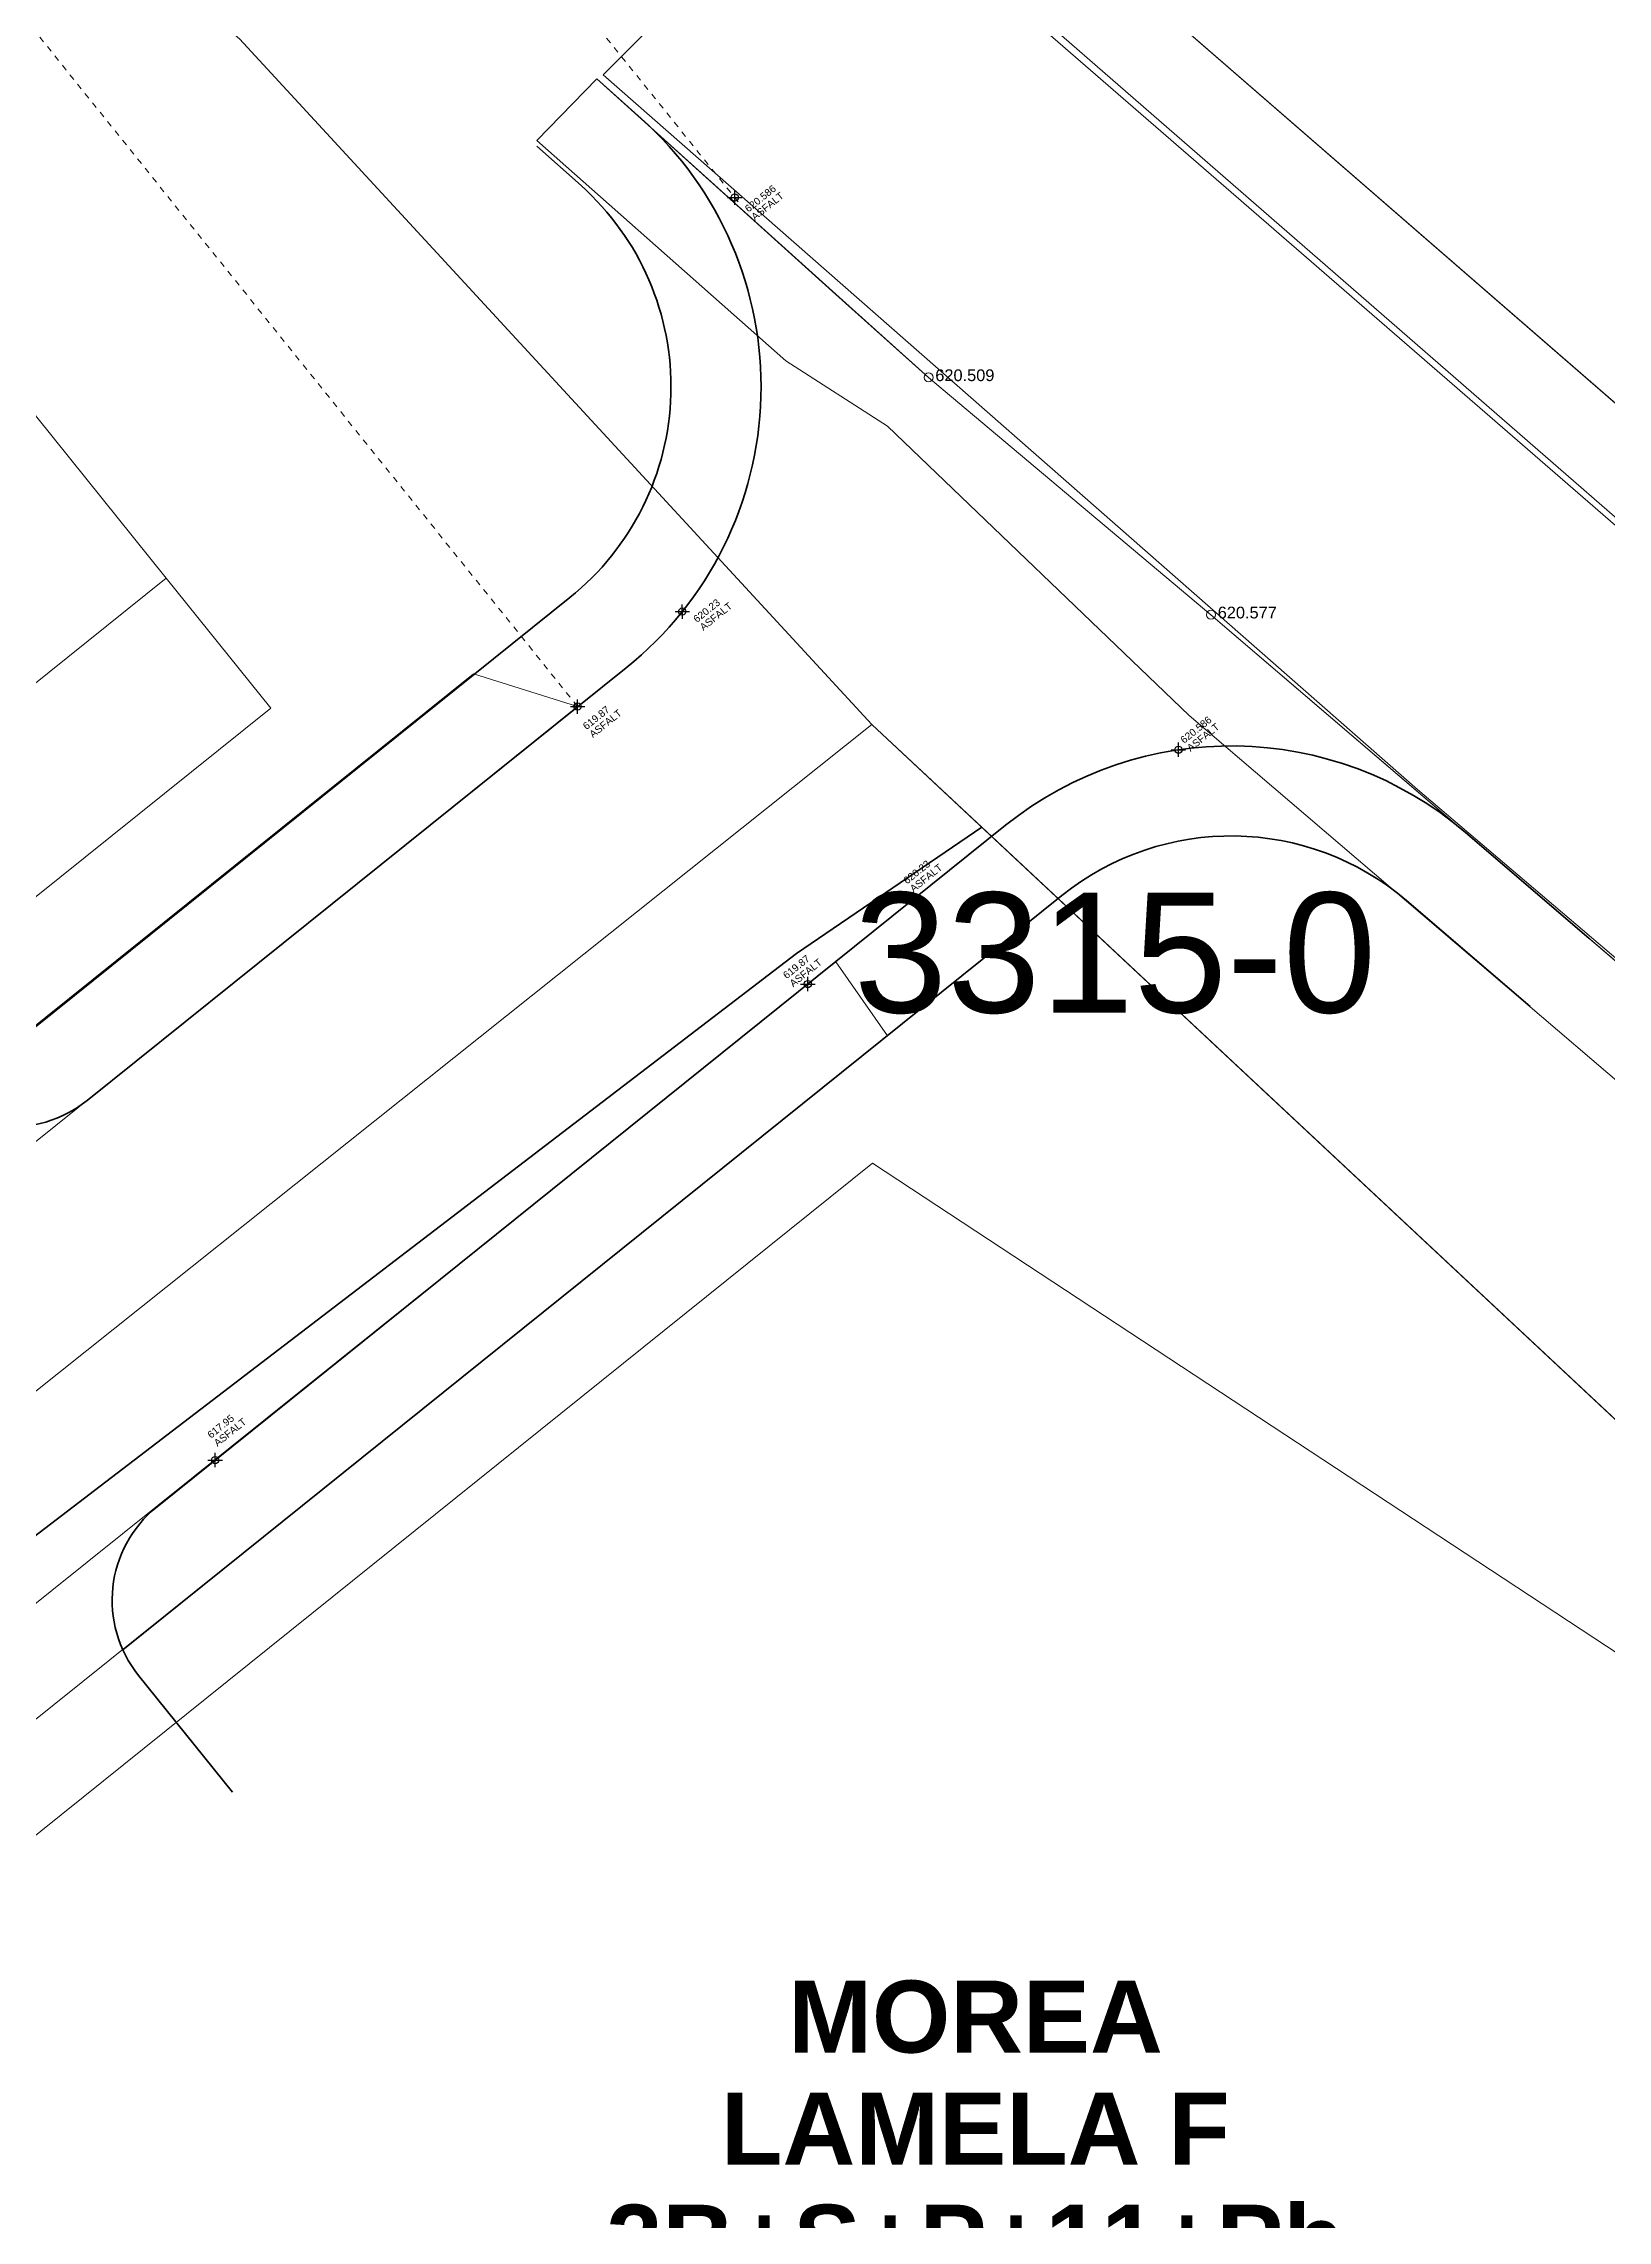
# Model space of a CAD drawing. Header units: metres. Extents: x 7511886 to 7512132, y 4692231 to 4692550.
# Drawn here: x 7511970.23 to 7511996.27, y 4692332.04 to 4692368.31 of the extents above; entities that cross this region are included whole.
import ezdxf

# ---------------------------------------------------------------- set-up
doc = ezdxf.new("R2010")
doc.units = ezdxf.units.M
doc.linetypes.add('DASHED', pattern=[0.75, 0.5, -0.25])
for name, color, linetype, lineweight in [('A - Rrugë_Pen_No__6', 5, 'Continuous', 35), ('A- Ndertesat_Pen_No__101', 252, 'Continuous', 13), ('Asfallt', 97, 'Continuous', 0), ('Drawing & Figure_Pen_No__1', 7, 'Continuous', 13), ('Drawing & Figure_Pen_No__15', 214, 'Continuous', 25), ('Drawing & Figure_Pen_No__55', 214, 'Continuous', 25), ('Drawing & Figure_Pen_No__6', 5, 'Continuous', 35), ('Drawing & Figure_Pen_No__7', 7, 'Continuous', 35), ('etazha', 7, 'Continuous', 0), ('Nr Parceles Baze', 7, 'Continuous', 0), ('parcela', 7, 'Continuous', 0), ('Parcela Fqinje', 251, 'Continuous', 0), ('rruga_matjet', 45, 'Continuous', 0), ('rruga_projekt_betimi', 110, 'Continuous', 0), ('Themel pllaka o3 ferizaj pikat', 30, 'Continuous', 0), ('trotuar', 155, 'Continuous', 0)]:
    doc.layers.add(name, color=color, linetype=linetype, lineweight=lineweight)
doc.layers.add('Drawing & Figure_Pen_No__108', color=7, linetype='Continuous', lineweight=13, true_color=0xfd8379)
doc.layers.add('Drawing & Figure_Pen_No__155', color=7, linetype='Continuous', lineweight=20, true_color=0xa86b51)
doc.styles.add('GENERATED_STYLE_1', font='arialbd.ttf')
doc.styles.get("Standard").update_dxf_attribs({"font": 'arial.ttf'})

# ---------------------------------------------------------------- blocks, each defined once
blk = doc.blocks.new('A$C3BCD52F3')
at = {"layer": 'A - Rrugë_Pen_No__6', "color": 5, "linetype": 'Continuous', "lineweight": 35, "flags": 128}
for points in [[(60582, 40203), (60580, 42696, -0.414183), (62580, 44696), (80706, 44696, -0.360659), (86602, 39807), (87103, 37147)], [(60645, 43196), (80706, 43196, -0.360659), (85128, 39529), (85629, 36870)]]:
    blk.add_lwpolyline(points, format="xyb", dxfattribs=at)
at = {"layer": 'A- Ndertesat_Pen_No__101', "color": 252, "linetype": 'Continuous', "lineweight": 13, "flags": 128}
blk.add_lwpolyline([(25579, 56657), (72386, 56661), (72388, 77235), (70897, 77235), (70903, 89470), (52866, 89472), (52871, 74873), (50301, 74876), (50302, 75720), (25583, 75711)], close=True, dxfattribs=at)
at = {"layer": 'Drawing & Figure_Pen_No__1', "color": 7, "linetype": 'Continuous', "lineweight": 13, "flags": 128}
for points in [[(72386, 56661), (72386, 53879)], [(63915, 53888), (72386, 53879)]]:
    blk.add_lwpolyline(points, dxfattribs=at)
at = {"layer": 'Drawing & Figure_Pen_No__108', "color": 11, "linetype": 'DASHED', "lineweight": 13, "true_color": 0xfd8379, "flags": 128}
for points in [[(76389, 50702), (76389, 101152)], [(83739, 55580), (83739, 101152)]]:
    blk.add_lwpolyline(points, dxfattribs=at)
at = {"layer": 'Drawing & Figure_Pen_No__15', "color": 214, "linetype": 'Continuous', "lineweight": 25}
for p, q in [((83645, 55749), (83832, 55598)), ((83664, 55580), (83814, 55767)), ((76296, 50777), (76483, 50626)), ((76314, 50608), (76464, 50795)), ((78645, 50918), (78832, 50768)), ((78664, 50749), (78814, 50936)), ((63728, 44771), (63915, 44621)), ((63747, 44602), (63897, 44789)), ((76389, 44771), (76576, 44621)), ((76407, 44602), (76558, 44789)), ((78645, 44771), (78832, 44621)), ((78664, 44602), (78814, 44789)), ((83645, 43948), (83832, 43798)), ((83664, 43779), (83814, 43966))]:
    blk.add_line(p, q, dxfattribs=at)
for centre in [(83739, 55673), (78739, 50843), (76389, 50702), (63822, 44696), (76483, 44696), (78739, 44696), (83739, 43873)]:
    blk.add_circle(centre, 60, dxfattribs=at)
at = {"layer": 'Drawing & Figure_Pen_No__155', "color": 35, "linetype": 'Continuous', "lineweight": 20, "true_color": 0xa86b51, "flags": 128}
for points in [[(106397, 3260), (101459, 11654), (97162, 20239), (96592, 21637), (95370, 25573), (92714, 37461), (88777, 59377), (90183, 59559), (94129, 37729), (97006, 25118), (97562, 23235), (98611, 20755), (102779, 12334), (107724, 3900)], [(101086, 695), (99979, 0), (94393, 9577), (92468, 13361), (88900, 21571), (87374, 27611), (84236, 44207), (83337, 51111), (82697, 53021), (81762, 58476), (83186, 58652), (84043, 53360), (84378, 51315), (85569, 45288), (88800, 28143), (90308, 22106), (93889, 13678), (95797, 9913)]]:
    blk.add_lwpolyline(points, close=True, dxfattribs=at)
at = {"layer": 'Drawing & Figure_Pen_No__155', "color": 35, "linetype": 'Continuous', "lineweight": 20, "true_color": 0xa86b51}
for centre in [(84378, 51315), (85569, 45288)]:
    blk.add_circle(centre, 75, dxfattribs=at)
at = {"layer": 'Drawing & Figure_Pen_No__6', "color": 5, "linetype": 'Continuous', "lineweight": 35, "flags": 128}
for points in [[(63915, 53888), (63915, 52702, 0.414214), (65914, 50701), (77426, 50698, 0.463122), (83348, 57676), (83186, 58652)], [(63975, 52202), (77426, 52198, 0.463122), (81868, 57431), (81706, 58407)]]:
    blk.add_lwpolyline(points, format="xyb", dxfattribs=at)
at = {"layer": 'Drawing & Figure_Pen_No__7', "color": 7, "linetype": 'Continuous', "lineweight": 35}
blk.add_lwpolyline([(87170, 8430), (76967, 5948), (59633, 1731), (59573, 2056), (56197, 17418), (49728, 16892), (49105, 45933), (56342, 45698), (76655, 45209), (80377, 44918), (83966, 19834), (84538, 15837), (86816, 9235)], close=True, dxfattribs=at)
at = {"layer": 'Drawing & Figure_Pen_No__155', "color": 35, "linetype": 'Continuous', "lineweight": 20, "true_color": 0xa86b51, "char_height": 195, "attachment_point": 7, "rotation": 321.224, "style": 'GENERATED_STYLE_1'}
for s, insert in [('\\A1;{\\fArial|b0|i0|c0|p34;620.509}', (84426, 51195)), ('\\A1;{\\fArial|b0|i0|c0|p34;620.577}', (85617, 45168))]:
    blk.add_mtext(s, dxfattribs=dict(at, insert=insert))
at = {"layer": 'Drawing & Figure_Pen_No__55', "color": 214, "linetype": 'Continuous', "lineweight": 25, "char_height": 120, "attachment_point": 7, "style": 'GENERATED_STYLE_1'}
for s, insert in [('\\A1;{\\fArial|b0|i0|c0|p34;ASFALT}', (83758, 55158)), ('\\A1;{\\fArial|b0|i0|c0|p34;620.586}', (83758, 55331)), ('\\A1;{\\fArial|b0|i0|c0|p34;619.87}', (76257, 50300)), ('\\A1;{\\fArial|b0|i0|c0|p34;ASFALT}', (78808, 50367)), ('\\A1;{\\fArial|b0|i0|c0|p34;620.23}', (78808, 50539)), ('\\A1;{\\fArial|b0|i0|c0|p34;ASFALT}', (76257, 50128)), ('\\A1;{\\fArial|b0|i0|c0|p34;617.95}', (63989, 45014)), ('\\A1;{\\fArial|b0|i0|c0|p34;619.87}', (76257, 44977)), ('\\A1;{\\fArial|b0|i0|c0|p34;620.23}', (78808, 44953)), ('\\A1;{\\fArial|b0|i0|c0|p34;ASFALT}', (63989, 44841)), ('\\A1;{\\fArial|b0|i0|c0|p34;ASFALT}', (76257, 44804)), ('\\A1;{\\fArial|b0|i0|c0|p34;ASFALT}', (78808, 44780)), ('\\A1;{\\fArial|b0|i0|c0|p34;620.586}', (83872, 43889)), ('\\A1;{\\fArial|b0|i0|c0|p34;ASFALT}', (83872, 43717))]:
    blk.add_mtext(s, dxfattribs=dict(at, insert=insert))

msp = doc.modelspace()

# ---------------------------------------------------------------- linework, layer by layer
at = {"layer": 'Asfallt'}
msp.add_polyline3d([(7512032.133, 4692338.989, 620.799), (7512022.821, 4692342.556, 620.734), (7512016.031, 4692345.7, 620.719), (7512013.894, 4692346.303, 620.685), (7512011.493, 4692347.938, 620.717), (7512009.538, 4692349.372, 620.639), (7512000.086, 4692357.084, 620.646), (7511983.357, 4692371.604, 620.635), (7511979.545, 4692367.785, 620.538), (7511993.109, 4692355.881, 620.486), (7512002.953, 4692347.506, 620.551), (7512007.926, 4692343.747, 620.612), (7512015.974, 4692339.477, 620.697), (7512019.795, 4692337.693, 620.722), (7512029.736, 4692333.842, 620.707), (7512032.133, 4692338.989, 620.799)], dxfattribs=at)
at = {"layer": 'parcela', "elevation": 609.752}
msp.add_lwpolyline([(7512014.001, 4692331.061), (7512007.601, 4692322.736), (7511996.728, 4692308.593), (7511996.478, 4692308.808), (7511984.225, 4692318.67), (7511979.511, 4692314.209), (7511960.838, 4692336.459), (7511966.627, 4692340.808), (7511982.769, 4692353.148), (7511985.853, 4692355.253), (7512004.361, 4692337.945), (7512007.31, 4692335.187), (7512013.22, 4692331.467), (7512014.001, 4692331.061)], dxfattribs=at)
at = {"layer": 'Parcela Fqinje', "elevation": 609.752, "flags": 128}
for points in [[(7512100.154, 4692320.526), (7512099.37, 4692321.114), (7512090.4, 4692328.334), (7512084.23, 4692331.224), (7512078.21, 4692330.164), (7512066.38, 4692329.075), (7512056.28, 4692327.065), (7512044.93, 4692326.926), (7512038.19, 4692326.936), (7512031.28, 4692327.606), (7512025.23, 4692326.976), (7512017.28, 4692329.357), (7512013.22, 4692331.467), (7512007.31, 4692335.187), (7511984.021, 4692356.967), (7511973.491, 4692368.387), (7511969.121, 4692372.097), (7511960.895, 4692377.202)], [(7512036.416, 4692234.41), (7512024.736, 4692231.331), (7512026.537, 4692239.37), (7512014.952, 4692250.065), (7512021.597, 4692257.99), (7512022.307, 4692258.85), (7512017.867, 4692262.99), (7512009.674, 4692254.166), (7511990.138, 4692265.631), (7511972.308, 4692273.251), (7511941.458, 4692293.101), (7511928.331, 4692300.748), (7511927.019, 4692301.512), (7511918.211, 4692306.549), (7511919.271, 4692307.313), (7511925.6, 4692312.428), (7511939.02, 4692321.55), (7511937.962, 4692322.418), (7511950.248, 4692331.332), (7511962.497, 4692339.88), (7511968.34, 4692344.458), (7511984.021, 4692356.967), (7511985.853, 4692355.253)]]:
    msp.add_lwpolyline(points, dxfattribs=at)
at = {"layer": 'rruga_matjet'}
msp.add_polyline3d([(7511977.387, 4692357.806, 619.84), (7511947.655, 4692333.937, 617.362), (7511938.212, 4692326.352, 617.264), (7511937.115, 4692328.317, 617.478), (7511931.708, 4692335.012, 617.51), (7511919.54, 4692330.522, 617.115), (7511924.362, 4692320.692, 616.987), (7511926.97, 4692315.376, 616.987), (7511938.668, 4692324.766, 617.224), (7511948.568, 4692332.719, 617.373), (7511979.122, 4692357.264, 619.879)], close=True, dxfattribs=at)
msp.add_polyline3d([(7511939.574, 4692317.73, 616.941), (7511940.465, 4692316.601, 616.986), (7511952.838, 4692326.546, 617.18), (7511984.282, 4692351.78, 619.849), (7511983.421, 4692353.012, 619.849), (7511951.951, 4692327.772, 617.213), (7511939.574, 4692317.73, 616.941)], dxfattribs=at)
at = {"layer": 'Themel pllaka o3 ferizaj pikat', "elevation": 609.752, "flags": 128}
msp.add_lwpolyline([(7512009.128, 4692333.136), (7511999.067, 4692317.853), (7511996.7, 4692314.26), (7511986.973, 4692320.665, 0.158744), (7511982.972, 4692321.761, 0.158634), (7511979.093, 4692320.292), (7511976.341, 4692318.082), (7511974.776, 4692320.031), (7511963.942, 4692333.519), (7511984.035, 4692349.657)], format="xyb", close=True, dxfattribs=at)
at = {"layer": 'trotuar'}
msp.add_polyline3d([(7512032.228, 4692339.072, 620.891), (7512023.121, 4692342.523, 620.854), (7512014.394, 4692346.525, 620.812), (7512013.075, 4692347.258, 620.804), (7512009.657, 4692349.561, 620.774), (7512000.141, 4692357.166, 620.72), (7511983.346, 4692371.786, 620.769), (7511984.329, 4692372.808, 620.789), (7512001.076, 4692358.261, 620.755), (7512011.217, 4692350.231, 620.873), (7512012.83, 4692349.111, 620.874), (7512015.201, 4692347.835, 620.873), (7512023.724, 4692343.88, 620.958), (7512032.862, 4692340.402, 620.979)], close=True, dxfattribs=at)
msp.add_polyline3d([(7512029.694, 4692333.746, 620.824), (7512029.266, 4692332.511, 620.859), (7512018.913, 4692336.479, 620.53), (7512015.043, 4692338.223, 620.586), (7512007.119, 4692342.389, 620.714), (7512002.147, 4692346.142, 620.702), (7511989.307, 4692357.115, 620.517), (7511984.282, 4692361.934, 620.43), (7511982.587, 4692363.023, 620.663), (7511978.442, 4692366.69, 620.705), (7511979.442, 4692367.719, 620.678), (7511983.424, 4692364.13, 620.637), (7511984.966, 4692362.746, 620.509), (7511989.669, 4692358.793, 620.577), (7512002.925, 4692347.45, 620.649), (7512007.882, 4692343.688, 620.67), (7512015.952, 4692339.36, 620.735), (7512019.798, 4692337.62, 620.748), (7512029.694, 4692333.746, 620.824)], dxfattribs=at)

# ---------------------------------------------------------------- block references
at = {"layer": 'rruga_projekt_betimi', "xscale": 0.001, "yscale": 0.001, "zscale": 0.001, "rotation": 38.77602069494476}
msp.add_blockref('A$C3BCD52F3', (7511951.322, 4692269.896, 609.752), dxfattribs=at)

# ---------------------------------------------------------------- texts
at = {"layer": 'etazha', "color": 0, "insert": (7511985.747, 4692331.09, 617), "char_height": 1.2, "attachment_point": 8, "line_spacing_factor": 0.933377, "style": 'GENERATED_STYLE_1'}
msp.add_mtext('\\A1;MOREA\\PLAMELA F\\P2B+S+P+11+Ph', dxfattribs=at)
at = {"layer": 'Nr Parceles Baze'}
msp.add_text('3315-0', height=2, dxfattribs=at).set_placement((7511983.722, 4692352.165, 617))

doc.saveas('drawing.dxf')
